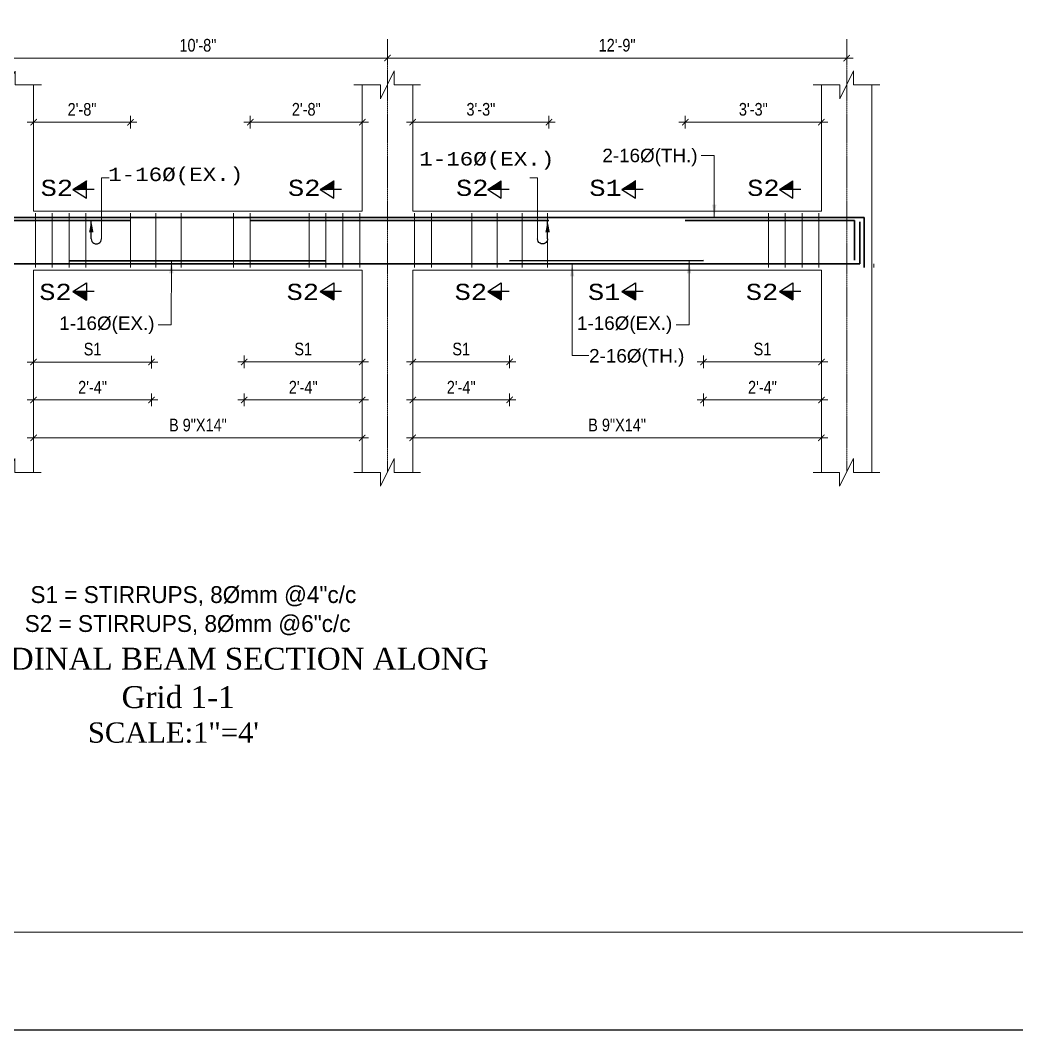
# Model space of a CAD drawing. Header units: inches. Extents: x -2812 to 9774, y -15726 to -746.
# Drawn here: x -2413.6 to -1940.5, y -12539.3 to -12060.2 of the extents above; entities that cross this region are included whole.
import ezdxf

# ---------------------------------------------------------------- set-up
doc = ezdxf.new("R2010")
doc.units = ezdxf.units.IN
doc.header["$LTSCALE"] = 17
doc.header["$MEASUREMENT"] = 0
for name, pattern in [('ACAD_ISO02W100', [15, 12, -3]), ('ACAD_ISO03W100', [30, 12, -18]), ('CENTER2', [1.125, 0.75, -0.125, 0.125, -0.125])]:
    doc.linetypes.add(name, pattern=pattern)
for name, color, linetype, lineweight in [('09 CONTINUITY', 7, 'Continuous', 9), ('15 CENTER', 113, 'CENTER2', 15), ('15 EXT BAR DIMENSION', 130, 'Continuous', 15), ('15 TEXT', 7, 'Continuous', 15), ('20 BEAM ELEVATION', 140, 'ACAD_ISO03W100', 20), ('20 BEAM SECTION ARROW', 7, 'ACAD_ISO02W100', 20), ('20 STIRRUPS', 137, 'Continuous', 20), ('25 BOT BAR', 12, 'Continuous', 25), ('30 EXTRABAR', 6, 'Continuous', 30), ('30 RENFORCEMENT', 12, 'Continuous', 30), ('ELE1', 3, 'Continuous', 9), ('MARK', 1, 'Continuous', 25), ('RINF', 4, 'Continuous', 25)]:
    doc.layers.add(name, color=color, linetype=linetype, lineweight=lineweight)
doc.layers.add('Dim', color=1, linetype='Continuous')
doc.styles.add('ARIAL', font='arial.ttf')
doc.styles.add('CUNEW', font='cour.ttf')
doc.styles.add('ordinary', font='ARIALN.TTF')
doc.styles.add('TEX8', font='cour.ttf', dxfattribs={"width": 0.75})
doc.dimstyles.new('SUREN 1', dxfattribs={"dimtxt": 0.75, "dimasz": 6, "dimexe": 1.5, "dimexo": 1.5, "dimgap": 1, "dimtad": 1, "dimdec": 1, "dimzin": 3, "dimdsep": 46, "dimlunit": 4, "dimtxsty": 'TEX8', "dimblk": 'ARCHTICK', "dimcen": 0.09375, "dimclrd": 1, "dimclre": 1, "dimclrt": 256, "dimadec": 0, "dimazin": 0, "dimtfac": 0.75, "dimtdec": 1, "dimtmove": 1, "dimatfit": 3, "dimfxl": 1, "dimtolj": 1, "dimtzin": 0, "dimlwd": 9, "dimlwe": 9, "dimarcsym": 0})
doc.dimstyles.new('SUREN 4', dxfattribs={"dimtxt": 4, "dimasz": 3, "dimexe": 3, "dimexo": 0, "dimgap": 3, "dimtad": 1, "dimdec": 0, "dimzin": 3, "dimdsep": 46, "dimlunit": 4, "dimtxsty": 'ordinary', "dimblk": 'ARCHTICK', "dimcen": 8, "dimdle": 3, "dimclrd": 1, "dimclre": 5, "dimclrt": 256, "dimadec": 3, "dimazin": 0, "dimtfac": 1, "dimtdec": 0, "dimtmove": 1, "dimatfit": 3, "dimfxl": 3, "dimfxlon": 1, "dimfrac": 1, "dimtolj": 1, "dimtzin": 0, "dimlwd": 5, "dimlwe": 5, "dimarcsym": 0})

# ---------------------------------------------------------------- blocks, each defined once
blk = doc.blocks.new('_ArchTick')
at = {"color": 0, "linetype": 'ByBlock', "const_width": 0.15}
blk.add_lwpolyline([(-0.5, -0.5), (0.5, 0.5)], dxfattribs=at)
blk = doc.blocks.new('*D1382')
at = {"layer": 'Defpoints', "color": 0, "transparency": 16777216}
for p in [(14670.36, -9486.77), (14726.36, -9486.77), (14670.36, -9530.38)]:
    blk.add_point(p, dxfattribs=at)
at = {"layer": 'Dim', "color": 5, "lineweight": 5, "transparency": 16777216}
for p, q in [((14670.36, -9527.38), (14670.36, -9533.38)), ((14726.36, -9527.38), (14726.36, -9533.38))]:
    blk.add_line(p, q, dxfattribs=at)
at = {"layer": 'Dim', "color": 1, "lineweight": 5, "transparency": 16777216}
blk.add_line((14729.36, -9530.38), (14667.36, -9530.38), dxfattribs=at)
at = {"layer": 'Dim', "color": 1, "lineweight": 5, "transparency": 16777216, "xscale": 3, "yscale": 3, "zscale": 3, "rotation": 180}
blk.add_blockref('_ArchTick', (14670.36, -9530.38), dxfattribs=at)
at = {"layer": 'Dim', "color": 1, "lineweight": 5, "transparency": 16777216, "xscale": 3, "yscale": 3, "zscale": 3}
blk.add_blockref('_ArchTick', (14726.36, -9530.38), dxfattribs=at)
at = {"layer": 'Dim', "transparency": 16777216, "insert": (14698.36, -9524.27), "char_height": 6, "attachment_point": 5, "style": 'ordinary'}
blk.add_mtext('\\A1;S1', dxfattribs=at)
blk = doc.blocks.new('*D1383')
at = {"layer": 'Defpoints', "color": 0, "transparency": 16777216}
for p in [(14670.36, -9486.77), (14726.36, -9486.77), (14726.36, -9548.38)]:
    blk.add_point(p, dxfattribs=at)
at = {"layer": 'Dim', "color": 5, "lineweight": 5, "transparency": 16777216}
for p, q in [((14670.36, -9545.38), (14670.36, -9551.38)), ((14726.36, -9545.38), (14726.36, -9551.38))]:
    blk.add_line(p, q, dxfattribs=at)
at = {"layer": 'Dim', "color": 1, "lineweight": 5, "transparency": 16777216}
blk.add_line((14667.36, -9548.38), (14729.36, -9548.38), dxfattribs=at)
at = {"layer": 'Dim', "color": 1, "lineweight": 5, "transparency": 16777216, "xscale": 3, "yscale": 3, "zscale": 3, "rotation": 180}
blk.add_blockref('_ArchTick', (14670.36, -9548.38), dxfattribs=at)
at = {"layer": 'Dim', "color": 1, "lineweight": 5, "transparency": 16777216, "xscale": 3, "yscale": 3, "zscale": 3}
blk.add_blockref('_ArchTick', (14726.36, -9548.38), dxfattribs=at)
at = {"layer": 'Dim', "transparency": 16777216, "insert": (14698.36, -9542.36), "char_height": 6, "attachment_point": 5, "style": 'ordinary'}
blk.add_mtext('\\A1;2\'-4"', dxfattribs=at)
blk = doc.blocks.new('*D1384')
at = {"layer": 'Defpoints', "color": 0, "transparency": 16777216}
for p in [(14452.36, -9486.77), (14508.36, -9486.77), (14452.36, -9530.38)]:
    blk.add_point(p, dxfattribs=at)
at = {"layer": 'Dim', "color": 5, "lineweight": 5, "transparency": 16777216}
for p, q in [((14452.36, -9527.38), (14452.36, -9533.38)), ((14508.36, -9527.38), (14508.36, -9533.38))]:
    blk.add_line(p, q, dxfattribs=at)
at = {"layer": 'Dim', "color": 1, "lineweight": 5, "transparency": 16777216}
blk.add_line((14511.36, -9530.38), (14449.36, -9530.38), dxfattribs=at)
at = {"layer": 'Dim', "color": 1, "lineweight": 5, "transparency": 16777216, "xscale": 3, "yscale": 3, "zscale": 3, "rotation": 180}
blk.add_blockref('_ArchTick', (14452.36, -9530.38), dxfattribs=at)
at = {"layer": 'Dim', "color": 1, "lineweight": 5, "transparency": 16777216, "xscale": 3, "yscale": 3, "zscale": 3}
blk.add_blockref('_ArchTick', (14508.36, -9530.38), dxfattribs=at)
at = {"layer": 'Dim', "transparency": 16777216, "insert": (14480.36, -9524.27), "char_height": 6, "attachment_point": 5, "style": 'ordinary'}
blk.add_mtext('\\A1;S1', dxfattribs=at)
blk = doc.blocks.new('*D1385')
at = {"layer": 'Defpoints', "color": 0, "transparency": 16777216}
for p in [(14452.36, -9486.77), (14508.36, -9486.77), (14508.36, -9548.38)]:
    blk.add_point(p, dxfattribs=at)
at = {"layer": 'Dim', "color": 5, "lineweight": 5, "transparency": 16777216}
for p, q in [((14452.36, -9545.38), (14452.36, -9551.38)), ((14508.36, -9545.38), (14508.36, -9551.38))]:
    blk.add_line(p, q, dxfattribs=at)
at = {"layer": 'Dim', "color": 1, "lineweight": 5, "transparency": 16777216}
blk.add_line((14449.36, -9548.38), (14511.36, -9548.38), dxfattribs=at)
at = {"layer": 'Dim', "color": 1, "lineweight": 5, "transparency": 16777216, "xscale": 3, "yscale": 3, "zscale": 3, "rotation": 180}
blk.add_blockref('_ArchTick', (14452.36, -9548.38), dxfattribs=at)
at = {"layer": 'Dim', "color": 1, "lineweight": 5, "transparency": 16777216, "xscale": 3, "yscale": 3, "zscale": 3}
blk.add_blockref('_ArchTick', (14508.36, -9548.38), dxfattribs=at)
at = {"layer": 'Dim', "transparency": 16777216, "insert": (14480.36, -9542.36), "char_height": 6, "attachment_point": 5, "style": 'ordinary'}
blk.add_mtext('\\A1;2\'-4"', dxfattribs=at)
blk = doc.blocks.new('*D1386')
at = {"layer": 'Defpoints', "color": 0, "transparency": 16777216}
for p in [(14532.36, -9486.77), (14578.36, -9486.77), (14578.36, -9530.38)]:
    blk.add_point(p, dxfattribs=at)
at = {"layer": 'Dim', "color": 5, "lineweight": 5, "transparency": 16777216}
for p, q in [((14532.36, -9527.38), (14532.36, -9533.38)), ((14578.36, -9527.38), (14578.36, -9533.38))]:
    blk.add_line(p, q, dxfattribs=at)
at = {"layer": 'Dim', "color": 1, "lineweight": 5, "transparency": 16777216}
blk.add_line((14529.36, -9530.38), (14581.36, -9530.38), dxfattribs=at)
at = {"layer": 'Dim', "color": 1, "lineweight": 5, "transparency": 16777216, "xscale": 3, "yscale": 3, "zscale": 3, "rotation": 180}
blk.add_blockref('_ArchTick', (14532.36, -9530.38), dxfattribs=at)
at = {"layer": 'Dim', "color": 1, "lineweight": 5, "transparency": 16777216, "xscale": 3, "yscale": 3, "zscale": 3}
blk.add_blockref('_ArchTick', (14578.36, -9530.38), dxfattribs=at)
at = {"layer": 'Dim', "transparency": 16777216, "insert": (14555.36, -9524.27), "char_height": 6, "attachment_point": 5, "style": 'ordinary'}
blk.add_mtext('\\A1;S1', dxfattribs=at)
blk = doc.blocks.new('*D1387')
at = {"layer": 'Defpoints', "color": 0, "transparency": 16777216}
for p in [(14532.36, -9486.77), (14578.36, -9486.77), (14578.36, -9548.38)]:
    blk.add_point(p, dxfattribs=at)
at = {"layer": 'Dim', "color": 5, "lineweight": 5, "transparency": 16777216}
for p, q in [((14532.36, -9545.38), (14532.36, -9551.38)), ((14578.36, -9545.38), (14578.36, -9551.38))]:
    blk.add_line(p, q, dxfattribs=at)
at = {"layer": 'Dim', "color": 1, "lineweight": 5, "transparency": 16777216}
blk.add_line((14529.36, -9548.38), (14581.36, -9548.38), dxfattribs=at)
at = {"layer": 'Dim', "color": 1, "lineweight": 5, "transparency": 16777216, "xscale": 3, "yscale": 3, "zscale": 3, "rotation": 180}
blk.add_blockref('_ArchTick', (14532.36, -9548.38), dxfattribs=at)
at = {"layer": 'Dim', "color": 1, "lineweight": 5, "transparency": 16777216, "xscale": 3, "yscale": 3, "zscale": 3}
blk.add_blockref('_ArchTick', (14578.36, -9548.38), dxfattribs=at)
at = {"layer": 'Dim', "transparency": 16777216, "insert": (14555.36, -9542.36), "char_height": 6, "attachment_point": 5, "style": 'ordinary'}
blk.add_mtext('\\A1;2\'-4"', dxfattribs=at)
blk = doc.blocks.new('*D1388')
at = {"layer": 'Defpoints', "color": 0, "transparency": 16777216}
for p in [(14352.36, -9486.79), (14408.36, -9486.79), (14352.36, -9530.4)]:
    blk.add_point(p, dxfattribs=at)
at = {"layer": 'Dim', "color": 5, "lineweight": 5, "transparency": 16777216}
for p, q in [((14352.36, -9527.4), (14352.36, -9533.4)), ((14408.36, -9527.4), (14408.36, -9533.4))]:
    blk.add_line(p, q, dxfattribs=at)
at = {"layer": 'Dim', "color": 1, "lineweight": 5, "transparency": 16777216}
blk.add_line((14411.36, -9530.4), (14349.36, -9530.4), dxfattribs=at)
at = {"layer": 'Dim', "color": 1, "lineweight": 5, "transparency": 16777216, "xscale": 3, "yscale": 3, "zscale": 3, "rotation": 180}
blk.add_blockref('_ArchTick', (14352.36, -9530.4), dxfattribs=at)
at = {"layer": 'Dim', "color": 1, "lineweight": 5, "transparency": 16777216, "xscale": 3, "yscale": 3, "zscale": 3}
blk.add_blockref('_ArchTick', (14408.36, -9530.4), dxfattribs=at)
at = {"layer": 'Dim', "transparency": 16777216, "insert": (14380.36, -9524.29), "char_height": 6, "attachment_point": 5, "style": 'ordinary'}
blk.add_mtext('\\A1;S1', dxfattribs=at)
blk = doc.blocks.new('*D1389')
at = {"layer": 'Defpoints', "color": 0, "transparency": 16777216}
for p in [(14352.36, -9486.79), (14408.36, -9486.79), (14352.36, -9548.4)]:
    blk.add_point(p, dxfattribs=at)
at = {"layer": 'Dim', "color": 5, "lineweight": 5, "transparency": 16777216}
for p, q in [((14352.36, -9545.4), (14352.36, -9551.4)), ((14408.36, -9545.4), (14408.36, -9551.4))]:
    blk.add_line(p, q, dxfattribs=at)
at = {"layer": 'Dim', "color": 1, "lineweight": 5, "transparency": 16777216}
blk.add_line((14411.36, -9548.4), (14349.36, -9548.4), dxfattribs=at)
at = {"layer": 'Dim', "color": 1, "lineweight": 5, "transparency": 16777216, "xscale": 3, "yscale": 3, "zscale": 3, "rotation": 180}
blk.add_blockref('_ArchTick', (14352.36, -9548.4), dxfattribs=at)
at = {"layer": 'Dim', "color": 1, "lineweight": 5, "transparency": 16777216, "xscale": 3, "yscale": 3, "zscale": 3}
blk.add_blockref('_ArchTick', (14408.36, -9548.4), dxfattribs=at)
at = {"layer": 'Dim', "transparency": 16777216, "insert": (14380.36, -9542.38), "char_height": 6, "attachment_point": 5, "style": 'ordinary'}
blk.add_mtext('\\A1;2\'-4"', dxfattribs=at)
blk = doc.blocks.new('*D1390')
at = {"layer": 'Defpoints', "color": 0, "transparency": 16777216}
for p in [(14532.36, -9566.38), (14532.36, -9566.38), (14726.36, -9566.38)]:
    blk.add_point(p, dxfattribs=at)
at = {"layer": 'Dim', "color": 5, "lineweight": 5, "transparency": 16777216}
for p, q in [((14532.36, -9566.38), (14532.36, -9563.38)), ((14726.36, -9566.38), (14726.36, -9563.38))]:
    blk.add_line(p, q, dxfattribs=at)
at = {"layer": 'Dim', "color": 1, "lineweight": 5, "transparency": 16777216}
blk.add_line((14729.36, -9566.38), (14529.36, -9566.38), dxfattribs=at)
at = {"layer": 'Dim', "color": 1, "lineweight": 5, "transparency": 16777216, "xscale": 3, "yscale": 3, "zscale": 3, "rotation": 180}
blk.add_blockref('_ArchTick', (14532.36, -9566.38), dxfattribs=at)
at = {"layer": 'Dim', "color": 1, "lineweight": 5, "transparency": 16777216, "xscale": 3, "yscale": 3, "zscale": 3}
blk.add_blockref('_ArchTick', (14726.36, -9566.38), dxfattribs=at)
at = {"layer": 'Dim', "transparency": 16777216, "insert": (14629.36, -9560.31), "char_height": 6, "attachment_point": 5, "style": 'ordinary'}
blk.add_mtext('\\A1;B 9"X14"', dxfattribs=at)
blk = doc.blocks.new('*D1391')
at = {"layer": 'Defpoints', "color": 0, "transparency": 16777216}
for p in [(14352.36, -9566.4, 0), (14352.36, -9566.4), (14508.36, -9566.38)]:
    blk.add_point(p, dxfattribs=at)
at = {"layer": 'Dim', "color": 5, "lineweight": 5, "transparency": 16777216}
for p, q in [((14352.36, -9566.4), (14352.36, -9563.4)), ((14508.36, -9566.38), (14508.36, -9569.4))]:
    blk.add_line(p, q, dxfattribs=at)
at = {"layer": 'Dim', "color": 1, "lineweight": 5, "transparency": 16777216}
blk.add_line((14511.36, -9566.4), (14349.36, -9566.4), dxfattribs=at)
at = {"layer": 'Dim', "color": 1, "lineweight": 5, "transparency": 16777216, "xscale": 3, "yscale": 3, "zscale": 3, "rotation": 180}
blk.add_blockref('_ArchTick', (14352.36, -9566.4), dxfattribs=at)
at = {"layer": 'Dim', "color": 1, "lineweight": 5, "transparency": 16777216, "xscale": 3, "yscale": 3, "zscale": 3}
blk.add_blockref('_ArchTick', (14508.36, -9566.4), dxfattribs=at)
at = {"layer": 'Dim', "transparency": 16777216, "insert": (14430.36, -9560.33), "char_height": 6, "attachment_point": 5, "style": 'ordinary'}
blk.add_mtext('\\A1;B 9"X14"', dxfattribs=at)
blk = doc.blocks.new('A$C760A2D39')
at = {"layer": 'MARK', "color": 2}
blk.add_line((0.65, 1.5), (0.65, 6.92), dxfattribs=at)
blk.add_ellipse((2.15, 1.5), major_axis=(-1.06, 1.06), ratio=1, start_param=0.785398, end_param=3.926991, dxfattribs=at)
blk.add_solid([(1.3, 3.47), (0.65, 6.93), (0, 3.47)], dxfattribs=at)
blk = doc.blocks.new('A$C685A745A')
at = {"layer": '20 BEAM ELEVATION', "linetype": 'Continuous', "lineweight": 20, "ltscale": 10}
blk.add_lwpolyline([(3.65, 1.47), (3.65, 19.57), (5.96, 19.57)], dxfattribs=at)
at = {"layer": '20 BEAM SECTION ARROW', "color": 6, "linetype": 'Continuous'}
blk.add_blockref('A$C760A2D39', (0, -0.01), dxfattribs=at)
blk = doc.blocks.new('*D1397')
at = {"layer": 'Defpoints', "color": 0, "transparency": 16777216}
for p in [(14520.36, -9377.29), (14738.36, -9377.29), (14738.36, -9386.19)]:
    blk.add_point(p, dxfattribs=at)
at = {"layer": 'Dim', "color": 5, "lineweight": 5, "transparency": 16777216}
for p, q in [((14520.36, -9383.19), (14520.36, -9389.19)), ((14738.36, -9383.19), (14738.36, -9389.19))]:
    blk.add_line(p, q, dxfattribs=at)
at = {"layer": 'Dim', "color": 1, "lineweight": 5, "transparency": 16777216}
blk.add_line((14517.36, -9386.19), (14741.36, -9386.19), dxfattribs=at)
at = {"layer": 'Dim', "color": 1, "lineweight": 5, "transparency": 16777216, "xscale": 3, "yscale": 3, "zscale": 3, "rotation": 180}
blk.add_blockref('_ArchTick', (14520.36, -9386.19), dxfattribs=at)
at = {"layer": 'Dim', "color": 1, "lineweight": 5, "transparency": 16777216, "xscale": 3, "yscale": 3, "zscale": 3}
blk.add_blockref('_ArchTick', (14738.36, -9386.19), dxfattribs=at)
at = {"layer": 'Dim', "transparency": 16777216, "insert": (14629.36, -9380.13), "char_height": 6, "attachment_point": 5, "style": 'ordinary'}
blk.add_mtext('\\A1;12\'-9"', dxfattribs=at)
blk = doc.blocks.new('*D1398')
at = {"layer": 'Defpoints', "color": 0, "transparency": 16777216}
for p in [(14340.36, -9377.31, 0), (14520.36, -9377.29), (14520.36, -9386.21)]:
    blk.add_point(p, dxfattribs=at)
at = {"layer": 'Dim', "color": 5, "lineweight": 5, "transparency": 16777216}
for p, q in [((14340.36, -9383.21), (14340.36, -9389.21)), ((14520.36, -9383.21), (14520.36, -9389.21))]:
    blk.add_line(p, q, dxfattribs=at)
at = {"layer": 'Dim', "color": 1, "lineweight": 5, "transparency": 16777216}
blk.add_line((14337.36, -9386.21), (14523.36, -9386.21), dxfattribs=at)
at = {"layer": 'Dim', "color": 1, "lineweight": 5, "transparency": 16777216, "xscale": 3, "yscale": 3, "zscale": 3, "rotation": 180}
blk.add_blockref('_ArchTick', (14340.36, -9386.21), dxfattribs=at)
at = {"layer": 'Dim', "color": 1, "lineweight": 5, "transparency": 16777216, "xscale": 3, "yscale": 3, "zscale": 3}
blk.add_blockref('_ArchTick', (14520.36, -9386.21), dxfattribs=at)
at = {"layer": 'Dim', "transparency": 16777216, "insert": (14430.36, -9380.15), "char_height": 6, "attachment_point": 5, "style": 'ordinary'}
blk.add_mtext('\\A1;10\'-8"', dxfattribs=at)
blk = doc.blocks.new('*D1399')
at = {"layer": 'Defpoints', "color": 0, "transparency": 16777216}
for p in [(14455.24, -9416.6), (14508.36, -9458.77), (14455.24, -9463.29)]:
    blk.add_point(p, dxfattribs=at)
at = {"layer": 'Dim', "color": 1, "lineweight": 5, "transparency": 16777216}
blk.add_line((14511.36, -9416.6), (14452.24, -9416.6), dxfattribs=at)
at = {"layer": 'Dim', "color": 5, "lineweight": 5, "transparency": 16777216}
for p, q in [((14455.24, -9419.6), (14455.24, -9413.6)), ((14508.36, -9419.6), (14508.36, -9413.6))]:
    blk.add_line(p, q, dxfattribs=at)
at = {"layer": 'Dim', "color": 1, "lineweight": 5, "transparency": 16777216, "xscale": 3, "yscale": 3, "zscale": 3, "rotation": 180}
blk.add_blockref('_ArchTick', (14455.24, -9416.6), dxfattribs=at)
at = {"layer": 'Dim', "color": 1, "lineweight": 5, "transparency": 16777216, "xscale": 3, "yscale": 3, "zscale": 3}
blk.add_blockref('_ArchTick', (14508.36, -9416.6), dxfattribs=at)
at = {"layer": 'Dim', "transparency": 16777216, "insert": (14481.8, -9410.54), "char_height": 6, "attachment_point": 5, "style": 'ordinary'}
blk.add_mtext('\\A1;2\'-8"', dxfattribs=at)
blk = doc.blocks.new('*D1400')
at = {"layer": 'Defpoints', "color": 0, "transparency": 16777216}
for p in [(14352.36, -9416.62), (14352.36, -9458.79), (14398.37, -9463.29)]:
    blk.add_point(p, dxfattribs=at)
at = {"layer": 'Dim', "color": 1, "lineweight": 5, "transparency": 16777216}
blk.add_line((14401.37, -9416.62), (14349.36, -9416.62), dxfattribs=at)
at = {"layer": 'Dim', "color": 5, "lineweight": 5, "transparency": 16777216}
for p, q in [((14352.36, -9419.62), (14352.36, -9413.62)), ((14398.37, -9419.62), (14398.37, -9413.62))]:
    blk.add_line(p, q, dxfattribs=at)
at = {"layer": 'Dim', "color": 1, "lineweight": 5, "transparency": 16777216, "xscale": 3, "yscale": 3, "zscale": 3, "rotation": 180}
blk.add_blockref('_ArchTick', (14352.36, -9416.62), dxfattribs=at)
at = {"layer": 'Dim', "color": 1, "lineweight": 5, "transparency": 16777216, "xscale": 3, "yscale": 3, "zscale": 3}
blk.add_blockref('_ArchTick', (14398.37, -9416.62), dxfattribs=at)
at = {"layer": 'Dim', "transparency": 16777216, "insert": (14375.36, -9410.56), "char_height": 6, "attachment_point": 5, "style": 'ordinary'}
blk.add_mtext('\\A1;2\'-8"', dxfattribs=at)
blk = doc.blocks.new('*D1401')
at = {"layer": 'Defpoints', "color": 0, "transparency": 16777216}
for p in [(14661.69, -9416.6), (14726.36, -9458.77), (14661.69, -9463.27, 0)]:
    blk.add_point(p, dxfattribs=at)
at = {"layer": 'Dim', "color": 1, "lineweight": 5, "transparency": 16777216}
blk.add_line((14729.36, -9416.6), (14658.69, -9416.6), dxfattribs=at)
at = {"layer": 'Dim', "color": 5, "lineweight": 5, "transparency": 16777216}
for p, q in [((14661.69, -9419.6), (14661.69, -9413.6)), ((14726.36, -9419.6), (14726.36, -9413.6))]:
    blk.add_line(p, q, dxfattribs=at)
at = {"layer": 'Dim', "color": 1, "lineweight": 5, "transparency": 16777216, "xscale": 3, "yscale": 3, "zscale": 3, "rotation": 180}
blk.add_blockref('_ArchTick', (14661.69, -9416.6), dxfattribs=at)
at = {"layer": 'Dim', "color": 1, "lineweight": 5, "transparency": 16777216, "xscale": 3, "yscale": 3, "zscale": 3}
blk.add_blockref('_ArchTick', (14726.36, -9416.6), dxfattribs=at)
at = {"layer": 'Dim', "transparency": 16777216, "insert": (14694.02, -9410.54), "char_height": 6, "attachment_point": 5, "style": 'ordinary'}
blk.add_mtext('\\A1;3\'-3"', dxfattribs=at)
blk = doc.blocks.new('*D1402')
at = {"layer": 'Defpoints', "color": 0, "transparency": 16777216}
for p in [(14532.36, -9416.6), (14597.02, -9458.77), (14532.36, -9463.27, 0)]:
    blk.add_point(p, dxfattribs=at)
at = {"layer": 'Dim', "color": 1, "lineweight": 5, "transparency": 16777216}
blk.add_line((14600.02, -9416.6), (14529.36, -9416.6), dxfattribs=at)
at = {"layer": 'Dim', "color": 5, "lineweight": 5, "transparency": 16777216}
for p, q in [((14532.36, -9419.6), (14532.36, -9413.6)), ((14597.02, -9419.6), (14597.02, -9413.6))]:
    blk.add_line(p, q, dxfattribs=at)
at = {"layer": 'Dim', "color": 1, "lineweight": 5, "transparency": 16777216, "xscale": 3, "yscale": 3, "zscale": 3, "rotation": 180}
blk.add_blockref('_ArchTick', (14532.36, -9416.6), dxfattribs=at)
at = {"layer": 'Dim', "color": 1, "lineweight": 5, "transparency": 16777216, "xscale": 3, "yscale": 3, "zscale": 3}
blk.add_blockref('_ArchTick', (14597.02, -9416.6), dxfattribs=at)
at = {"layer": 'Dim', "transparency": 16777216, "insert": (14564.69, -9410.54), "char_height": 6, "attachment_point": 5, "style": 'ordinary'}
blk.add_mtext('\\A1;3\'-3"', dxfattribs=at)
blk = doc.blocks.new('BS1')
at = {"layer": 'RINF'}
h = blk.add_hatch(dxfattribs=at)
h.set_pattern_fill('ANSI31', color=1, scale=0.029257, style=0)
h.set_pattern_definition([(135.000000013, (-54682.4623477, -24837.2158934), (0.00271529004177, 0.00271529004057), [])])
h.paths.add_polyline_path([(14377.42, -9444.49), (14371.02, -9448.58), (14377.42, -9448.58)])
h = blk.add_hatch(dxfattribs=at)
h.set_pattern_fill('ANSI31', color=1, scale=0.029257, style=0)
h.set_pattern_definition([(135.000000013, (-54799.8945498, -24837.1961772), (0.00271529004177, 0.00271529004057), [])])
h.paths.add_polyline_path([(14494.86, -9444.47), (14488.45, -9448.56), (14494.86, -9448.56)])
h = blk.add_hatch(dxfattribs=at)
h.set_pattern_fill('ANSI31', color=1, scale=0.029257, style=0)
h.set_pattern_definition([(135.000000013, (-54879.4203506, -24837.1961772), (0.00271529004177, 0.00271529004057), [])])
h.paths.add_polyline_path([(14574.38, -9444.47), (14567.98, -9448.56), (14574.38, -9448.56)])
h = blk.add_hatch(dxfattribs=at)
h.set_pattern_fill('ANSI31', color=1, scale=0.029257, style=0)
h.set_pattern_definition([(135.000000013, (-54943.0542885, -24837.1961772), (0.00271529004177, 0.00271529004057), [])])
h.paths.add_polyline_path([(14638.02, -9444.47), (14631.61, -9448.56), (14638.02, -9448.56)])
h = blk.add_hatch(dxfattribs=at)
h.set_pattern_fill('ANSI31', color=1, scale=0.029257, style=0)
h.set_pattern_definition([(135.000000013, (-55017.8945498, -24837.1961772), (0.00271529004177, 0.00271529004057), [])])
h.paths.add_polyline_path([(14712.86, -9444.47), (14706.45, -9448.56), (14712.86, -9448.56)])
h = blk.add_hatch(dxfattribs=at)
h.set_pattern_fill('ANSI31', color=1, scale=1.6, style=0)
h.set_pattern_definition([(135.000000013, (-3779756.07274, -826630.0364), (0.148492424155, 0.148492424089), [])])
h.paths.add_polyline_path([(14377.42, -9500.98), (14371.02, -9496.89), (14377.42, -9496.89)])
h = blk.add_hatch(dxfattribs=at)
h.set_pattern_fill('ANSI31', color=1, scale=1.6, style=0)
h.set_pattern_definition([(135.000000013, (-3779873.50495, -826630.01669), (0.148492424155, 0.148492424089), [])])
h.paths.add_polyline_path([(14494.86, -9500.96), (14488.45, -9496.87), (14494.86, -9496.87)])
h = blk.add_hatch(dxfattribs=at)
h.set_pattern_fill('ANSI31', color=1, scale=1.6, style=0)
h.set_pattern_definition([(135.000000013, (-3779953.03075, -826630.01669), (0.148492424155, 0.148492424089), [])])
h.paths.add_polyline_path([(14574.38, -9500.96), (14567.98, -9496.87), (14574.38, -9496.87)])
h = blk.add_hatch(dxfattribs=at)
h.set_pattern_fill('ANSI31', color=1, scale=1.6, style=0)
h.set_pattern_definition([(135.000000013, (-3780016.66468, -826630.01669), (0.148492424155, 0.148492424089), [])])
h.paths.add_polyline_path([(14638.02, -9500.96), (14631.61, -9496.87), (14638.02, -9496.87)])
h = blk.add_hatch(dxfattribs=at)
h.set_pattern_fill('ANSI31', color=1, scale=1.6, style=0)
h.set_pattern_definition([(135.000000013, (-3780091.50495, -826630.01669), (0.148492424155, 0.148492424089), [])])
h.paths.add_polyline_path([(14712.86, -9500.96), (14706.45, -9496.87), (14712.86, -9496.87)])
at = {"layer": '09 CONTINUITY', "color": 2, "lineweight": 5, "ltscale": 25, "elevation": 0}
for points in [[(14356.08, -9398.96), (14343.57, -9398.96), (14343.57, -9392.33), (14337.04, -9405.5), (14337.04, -9398.96), (14324.45, -9398.96)], [(14356.03, -9582.79), (14343.52, -9582.79), (14343.52, -9576.16), (14336.99, -9589.33), (14336.99, -9582.79), (14324.41, -9582.79)]]:
    blk.add_lwpolyline(points, dxfattribs=at)
at = {"layer": '09 CONTINUITY', "color": 2, "lineweight": 5, "ltscale": 25}
for points in [[(14536.08, -9398.94), (14523.57, -9398.94), (14523.57, -9392.31), (14517.04, -9405.48), (14517.04, -9398.94), (14504.45, -9398.94)], [(14754.08, -9398.94), (14741.57, -9398.94), (14741.57, -9392.31), (14735.04, -9405.48), (14735.04, -9398.94), (14722.45, -9398.94)], [(14536.03, -9582.77), (14523.52, -9582.77), (14523.52, -9576.14), (14516.99, -9589.31), (14516.99, -9582.77), (14504.41, -9582.77)], [(14754.03, -9582.77), (14741.52, -9582.77), (14741.52, -9576.14), (14734.99, -9589.31), (14734.99, -9582.77), (14722.41, -9582.77)]]:
    blk.add_lwpolyline(points, dxfattribs=at)
at = {"layer": '15 CENTER', "ltscale": 0.05}
for p, q in [((14520.36, -9377.29), (14520.36, -9582.53)), ((14738.36, -9377.29), (14738.36, -9582.53))]:
    blk.add_line(p, q, dxfattribs=at)
at = {"layer": '20 BEAM ELEVATION', "linetype": 'ByBlock', "ltscale": 20}
for p, q in [((14352.36, -9398.96, 0), (14352.36, -9458.79, 0)), ((14508.36, -9398.94), (14508.36, -9458.77)), ((14532.36, -9398.94), (14532.36, -9458.77)), ((14726.36, -9398.94), (14726.36, -9458.77)), ((14750.36, -9398.94), (14750.36, -9486.77)), ((14508.36, -9458.77), (14352.36, -9458.79, 0)), ((14726.36, -9458.77), (14532.36, -9458.77)), ((14508.36, -9486.77), (14352.36, -9486.79, 0)), ((14352.36, -9486.79, 0), (14352.36, -9582.79, 0)), ((14508.36, -9486.77), (14508.36, -9582.77)), ((14532.36, -9486.77), (14532.36, -9582.77)), ((14726.36, -9486.77), (14532.36, -9486.77)), ((14726.36, -9486.77), (14726.36, -9582.77)), ((14750.36, -9486.77), (14750.36, -9582.77))]:
    blk.add_line(p, q, dxfattribs=at)
at = {"layer": '20 STIRRUPS'}
for p, q in [((14353.24, -9459.85, 0), (14353.24, -9485.62, 0)), ((14361.24, -9459.85, 0), (14361.24, -9485.62, 0)), ((14369.24, -9459.85, 0), (14369.24, -9485.62, 0)), ((14377.24, -9459.85, 0), (14377.24, -9485.62, 0)), ((14398.37, -9459.85, 0), (14398.37, -9485.62, 0)), ((14410.37, -9459.85, 0), (14410.37, -9485.62, 0)), ((14422.37, -9459.85, 0), (14422.37, -9485.62, 0)), ((14447.24, -9459.83), (14447.24, -9485.6)), ((14455.24, -9459.83), (14455.24, -9485.6)), ((14483.17, -9459.83), (14483.17, -9485.6)), ((14491.17, -9459.83), (14491.17, -9485.6)), ((14499.17, -9459.83), (14499.17, -9485.6)), ((14507.17, -9459.83), (14507.17, -9485.6)), ((14533.24, -9459.83), (14533.24, -9485.6)), ((14541.24, -9459.83), (14541.24, -9485.6)), ((14560.37, -9459.83), (14560.37, -9485.6)), ((14572.37, -9459.83), (14572.37, -9485.6)), ((14584.37, -9459.83), (14584.37, -9485.6)), ((14596.37, -9459.83), (14596.37, -9485.6)), ((14701.17, -9459.83), (14701.17, -9485.6)), ((14709.17, -9459.83), (14709.17, -9485.6)), ((14717.17, -9459.83), (14717.17, -9485.6)), ((14725.17, -9459.83), (14725.17, -9485.6)), ((14751.24, -9483.77), (14751.24, -9485.6))]:
    blk.add_line(p, q, dxfattribs=at)
at = {"layer": '30 EXTRABAR', "lineweight": 30, "ltscale": 0.75}
for p, q in [((14398.37, -9463.29, 0), (14328.36, -9463.29, 0)), ((14742.09, -9463.27, 0), (14742.09, -9482.09, 0)), ((14491.17, -9482.32), (14369.24, -9482.35, 0)), ((14670.36, -9482.3), (14578.36, -9482.31))]:
    blk.add_line(p, q, dxfattribs=at)
at = {"layer": '30 EXTRABAR', "lineweight": 30, "ltscale": 0.75, "elevation": 0, "flags": 128}
for points in [[(14597.02, -9463.27), (14455.24, -9463.29)], [(14742.09, -9463.27), (14661.69, -9463.27)]]:
    blk.add_lwpolyline(points, dxfattribs=at)
at = {"layer": '30 RENFORCEMENT', "lineweight": 30, "ltscale": 0.75}
for p, q in [((14746.67, -9461.8), (14328.36, -9461.82, 0)), ((14744.67, -9463.9), (14744.67, -9483.77)), ((14746.67, -9461.77), (14746.67, -9485.61)), ((14746.67, -9461.85), (14746.67, -9480.11)), ((14744.67, -9483.77), (14328.36, -9483.79, 0))]:
    blk.add_line(p, q, dxfattribs=at)
at = {"layer": 'RINF', "color": 1}
for p, q in [((14371.02, -9448.58, 0), (14377.42, -9444.49, 0)), ((14377.42, -9452.67, 0), (14377.42, -9444.49, 0)), ((14488.45, -9448.56), (14494.86, -9444.47)), ((14494.86, -9452.65), (14494.86, -9444.47)), ((14567.98, -9448.56), (14574.38, -9444.47)), ((14574.38, -9452.65), (14574.38, -9444.47)), ((14631.61, -9448.56), (14638.02, -9444.47)), ((14638.02, -9452.65), (14638.02, -9444.47)), ((14706.45, -9448.56), (14712.86, -9444.47)), ((14712.86, -9452.65), (14712.86, -9444.47)), ((14381.16, -9448.58, 0), (14371.02, -9448.58, 0)), ((14371.02, -9448.58, 0), (14377.42, -9452.67, 0)), ((14498.59, -9448.56), (14488.45, -9448.56)), ((14488.45, -9448.56), (14494.86, -9452.65)), ((14578.12, -9448.56), (14567.98, -9448.56)), ((14567.98, -9448.56), (14574.38, -9452.65)), ((14641.75, -9448.56), (14631.61, -9448.56)), ((14631.61, -9448.56), (14638.02, -9452.65)), ((14716.59, -9448.56), (14706.45, -9448.56)), ((14706.45, -9448.56), (14712.86, -9452.65)), ((14371.02, -9496.89, 0), (14377.42, -9492.8, 0)), ((14377.42, -9492.8, 0), (14377.42, -9500.98, 0)), ((14488.45, -9496.87, 0), (14494.86, -9492.78, 0)), ((14494.86, -9492.78, 0), (14494.86, -9500.96, 0)), ((14567.98, -9496.87, 0), (14574.38, -9492.78, 0)), ((14574.38, -9492.78, 0), (14574.38, -9500.96, 0)), ((14631.61, -9496.87, 0), (14638.02, -9492.78, 0)), ((14638.02, -9492.78, 0), (14638.02, -9500.96, 0)), ((14706.45, -9496.87, 0), (14712.86, -9492.78, 0)), ((14712.86, -9492.78, 0), (14712.86, -9500.96, 0)), ((14381.16, -9496.89, 0), (14371.02, -9496.89, 0)), ((14371.02, -9496.89, 0), (14377.42, -9500.98, 0)), ((14498.59, -9496.87, 0), (14488.45, -9496.87, 0)), ((14488.45, -9496.87, 0), (14494.86, -9500.96, 0)), ((14578.12, -9496.87, 0), (14567.98, -9496.87, 0)), ((14567.98, -9496.87, 0), (14574.38, -9500.96, 0)), ((14641.75, -9496.87, 0), (14631.61, -9496.87, 0)), ((14631.61, -9496.87, 0), (14638.02, -9500.96, 0)), ((14716.59, -9496.87, 0), (14706.45, -9496.87, 0)), ((14706.45, -9496.87, 0), (14712.86, -9500.96, 0))]:
    blk.add_line(p, q, dxfattribs=at)
at = {"layer": '15 EXT BAR DIMENSION', "xscale": 1.599999999998545, "yscale": 1.599999999998545, "zscale": 1.600000000000193}
blk.add_blockref('A$C685A745A', (14378.7, -9474.35, 0), dxfattribs=at)
at = {"layer": '15 TEXT', "xscale": -1.600000000000364, "yscale": 1.600000000000364, "zscale": 1.600000000000364}
blk.add_blockref('A$C685A745A', (14597.41, -9474.34), dxfattribs=at)
at = {"layer": '15 EXT BAR DIMENSION', "style": 'CUNEW'}
for p in [(14535.41, -9437.17), (14387.76, -9444.55, 0)]:
    blk.add_text('1-16%%C(EX.)', height=6.4, dxfattribs=at).set_placement(p)
at = {"layer": '15 TEXT', "style": 'ARIAL'}
for s, p in [('2-16%%C(TH.)', (14622.35, -9435.59, 0)), ('1-16%%C(EX.)', (14610.33, -9515.13, 0)), ('1-16%%C(EX.)', (14364.55, -9515.18, 0)), ('2-16%%C(TH.)', (14616.09, -9530.63, 0))]:
    blk.add_text(s, height=6.4, dxfattribs=at).set_placement(p)
at = {"layer": '15 TEXT', "char_height": 8, "width": 214.0919}
for s, insert, attachment_point in [('S1 = STIRRUPS, 8%%Cmm @4"c/c', (14505.53, -9636.73, 0), 3), ('S2 = STIRRUPS, 8%%Cmm @6"c/c', (14425.48, -9650.47, 0), 2)]:
    blk.add_mtext(s, dxfattribs=dict(at, insert=insert, attachment_point=attachment_point))
at = {"layer": '15 TEXT', "style": 'ARIAL'}
for s, insert, char_height, width, attachment_point in [('{\\fTimes New Roman|b0|i0|c0|p18;LONGITUDINAL BEAM SECTION ALONG }', (14419.81, -9665.95, 0), 10.4, 641.259, 2), ('{\\fTimes New Roman|b0|i0|c0|p18;Grid 1-1}', (14420.98, -9684.17, 0), 10.4, 354.6503, 2), ('{\\fTimes New Roman|b0|i0|c0|p18;SCALE:1"=4\'}', (14459.29, -9701.4), 9.6, 487.7637, 3)]:
    blk.add_mtext(s, dxfattribs=dict(at, insert=insert, char_height=char_height, width=width, attachment_point=attachment_point))
at = {"layer": '20 BEAM SECTION ARROW', "color": 2, "style": 'CUNEW'}
for s, p in [('S2', (14355.71, -9451.6, 0)), ('S2', (14473.14, -9451.58)), ('S2', (14552.9, -9451.58, 0)), ('S1', (14616.19, -9451.58)), ('S2', (14691.14, -9451.58)), ('S2', (14355.06, -9500.97, 0)), ('S2', (14472.49, -9500.95, 0)), ('S2', (14552.25, -9500.95)), ('S1', (14615.54, -9500.95, 0)), ('S2', (14690.49, -9500.95, 0))]:
    blk.add_text(s, height=7.68, rotation=0, dxfattribs=at).set_placement(p)
at = {"layer": 'Dim'}
for base, p1, p2, text, picture, middle in [((14520.36, -9386.21), (14340.36, -9377.31, 0), (14520.36, -9377.29), '10\'-8"', '*D1398', (14430.36, -9380.15)), ((14738.36, -9386.19), (14520.36, -9377.29), (14738.36, -9377.29), '12\'-9"', '*D1397', (14629.36, -9380.13)), ((14352.36, -9416.62, 0), (14398.37, -9463.29, 0), (14352.36, -9458.79, 0), '2\'-8"', '*D1400', (14375.36, -9410.56, 0)), ((14455.24, -9416.6), (14508.36, -9458.77), (14455.24, -9463.29), '2\'-8"', '*D1399', (14481.8, -9410.54)), ((14532.36, -9416.6), (14597.02, -9458.77), (14532.36, -9463.27, 0), '3\'-3"', '*D1402', (14564.69, -9410.54)), ((14661.69, -9416.6), (14726.36, -9458.77), (14661.69, -9463.27, 0), '3\'-3"', '*D1401', (14694.02, -9410.54)), ((14352.36, -9530.4, 0), (14408.36, -9486.79, 0), (14352.36, -9486.79, 0), 'S1', '*D1388', (14380.36, -9524.29, 0)), ((14352.36, -9548.4, 0), (14408.36, -9486.79, 0), (14352.36, -9486.79, 0), '2\'-4"', '*D1389', (14380.36, -9542.38, 0)), ((14452.36, -9530.38), (14508.36, -9486.77), (14452.36, -9486.77), 'S1', '*D1384', (14480.36, -9524.27)), ((14508.36, -9548.38), (14452.36, -9486.77), (14508.36, -9486.77), '2\'-4"', '*D1385', (14480.36, -9542.36)), ((14578.36, -9530.38), (14532.36, -9486.77), (14578.36, -9486.77), 'S1', '*D1386', (14555.36, -9524.27)), ((14578.36, -9548.38), (14532.36, -9486.77), (14578.36, -9486.77), '2\'-4"', '*D1387', (14555.36, -9542.36)), ((14670.36, -9530.38), (14726.36, -9486.77), (14670.36, -9486.77), 'S1', '*D1382', (14698.36, -9524.27)), ((14726.36, -9548.38), (14670.36, -9486.77), (14726.36, -9486.77), '2\'-4"', '*D1383', (14698.36, -9542.36)), ((14352.36, -9566.4), (14508.36, -9566.38), (14352.36, -9566.4, 0), 'B 9"X14"', '*D1391', (14430.36, -9560.33)), ((14532.36, -9566.38), (14726.36, -9566.38), (14532.36, -9566.38), 'B 9"X14"', '*D1390', (14629.36, -9560.31))]:
    dim = blk.add_linear_dim(base=base, p1=p1, p2=p2, angle=180, text=text, dimstyle='SUREN 4', override={"dimtxt": 6}, dxfattribs=at)
    dim.commit()
    dim.dimension.update_dxf_attribs({"geometry": picture, "text_midpoint": middle})
at = {"layer": '15 TEXT'}
for points in [[(14675.51, -9461.77, 0), (14675.51, -9432.43, 0), (14669.33, -9432.43, 0)], [(14417.78, -9482.32, 0), (14417.74, -9512.74, 0), (14411.56, -9512.74, 0)], [(14608.06, -9483.77, 0), (14608.02, -9527.38, 0), (14615.99, -9527.38, 0)], [(14663.56, -9482.27, 0), (14663.52, -9512.69, 0), (14657.34, -9512.69, 0)]]:
    blk.add_leader(points, dimstyle='SUREN 1', dxfattribs=at)

msp = doc.modelspace()

# ---------------------------------------------------------------- linework, layer by layer
at = {"layer": 'Defpoints'}
msp.add_lwpolyline([(366.02, -10291.28), (-2811.58, -10291.28), (-2811.58, -12539.25), (366.02, -12539.25)], close=True, dxfattribs=at)
at = {"layer": 'ELE1'}
msp.add_lwpolyline([(-2765.26, -10337.6), (319.71, -10337.6), (319.71, -12492.93), (-2765.26, -12492.93)], close=True, dxfattribs=at)

# ---------------------------------------------------------------- block references
at = {"layer": '25 BOT BAR'}
msp.add_blockref('BS1', (-16759.59, -2692.02, 0), dxfattribs=at)

doc.saveas('drawing.dxf')
